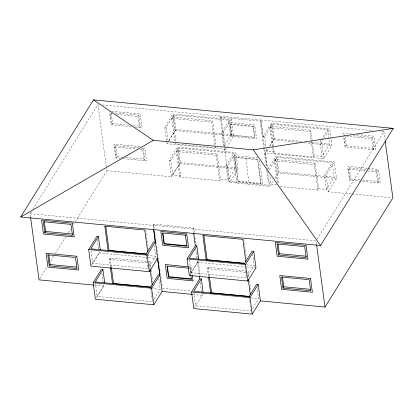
<?xml version="1.0" encoding="UTF-8"?>
<svg xmlns="http://www.w3.org/2000/svg" width="414" height="414" viewBox="0 0 414 414"><rect width="100%" height="100%" fill="white"/><g stroke="black" fill="none" stroke-linecap="round" stroke-linejoin="round"><path stroke-width="0.31" stroke-dasharray="2.07 1.55" d="M30.512 216.864L30.082 213.681L31.443 211.487M32.809 209.293L97.937 104.494L106.367 166.868M111.169 112.556L112.66 123.589L111.837 124.909L110.347 113.881L110.895 112.996M115.641 145.656L117.136 156.683L116.313 158.008L114.823 146.975L115.641 145.656L138.814 147.855M138.845 115.19L140.336 126.218L139.513 127.543L138.022 116.51L138.845 115.19L115.03 112.924M39.713 278.772L47.212 266.704M50.622 261.213L53.691 256.276M55.398 253.534L65.624 237.072M68.357 232.684L70.742 228.844M73.469 224.455L106.884 170.682L106.455 167.504M143.316 148.284L144.812 159.318L143.989 160.637L142.499 149.604L143.316 148.284L141.386 148.098M166.557 140.548L164.751 127.181L172.959 113.974L231.385 119.527L233.62 136.077L227.053 146.639M215.787 146.794L215.244 147.674L175.267 143.87L171.815 118.363L172.638 117.038L212.615 120.841L215.973 145.712M168.074 140.548L166.288 127.326L173.947 114.999L229.299 120.262L231.255 134.741L223.927 146.53M91.582 265.063L99.132 252.913L98.962 251.64M102.418 104.918L220.936 116.189L225.413 149.283L166.987 143.73L168.627 141.086M168.959 140.558L175.194 130.519L172.959 113.974M148.083 268.582L92.731 263.32L100.059 251.526M168.912 140.734L175.903 129.478L173.947 114.999M106.884 170.682L171.463 176.825L169.222 160.275L177.43 147.068L235.861 152.621L238.097 169.171L229.889 182.377L269.783 186.31L273.431 180.442M110.295 266.973L109.26 259.319L110.077 258L148.15 261.622M180.561 175.645L172.721 174.899L170.759 160.42L178.424 148.093L233.775 153.356L235.732 167.836L228.073 180.162L220.538 179.448L219.715 180.768L179.738 176.969L176.292 151.457L216.268 155.255L217.086 153.936L177.109 150.137L180.561 175.645L179.738 176.969M96.384 297.63L103.609 286.007L103.438 284.739M171.463 176.825L179.671 163.613L177.43 147.068M152.217 299.156L152.554 301.677L97.202 296.414L104.53 284.625M172.721 174.899L180.38 162.573L178.424 148.093M214.897 145.123L211.792 122.161L212.615 120.841M153.516 228.554L153.087 225.371L153.822 224.186L193.716 228.119L194.321 232.57M266.792 170.102L268.846 185.296L228.952 181.368L220.284 117.245L220.936 116.189L260.83 120.122L267.372 168.488M223.425 145.811L221.64 132.589L229.299 120.262M231.385 119.527L223.177 132.734L221.64 132.589M149.03 254.217L148.207 255.536L155.742 256.256L154.298 245.554M148.786 261.679L150.054 261.803L149.231 263.123L150.008 268.862M149.413 266.435L155.742 256.256M224.755 150.339L226.727 147.167M228.073 180.162L226.111 165.683L233.775 153.356M229.889 182.377L227.648 165.828L235.861 152.621M153.506 287.311L152.683 288.63L160.218 289.35L158.769 278.648M193.716 228.119L193.064 229.175L193.493 232.357M263.878 148.543L260.178 121.178L260.913 119.988L373.03 130.643M154.22 298.996L160.218 289.35M272.5 146.82L273.359 153.196L313.336 156.999L314.159 155.674L321.999 156.425L329.658 144.093L327.702 129.618L272.35 124.355L264.691 136.682L263.154 136.537L271.361 123.325L329.787 128.883L332.023 145.428L323.815 158.634L265.39 153.082L267.454 168.358M272.412 146.183L269.912 127.688L270.73 126.368L310.707 130.167L314.159 155.674M189.327 275.476L198.192 261.213L200.164 275.776M264.649 154.272L268.344 148.326M269.659 146.214L273.597 139.875L271.361 123.325M246.485 277.934L191.133 272.676L198.461 260.882M270.73 126.368L274.182 151.876L266.647 151.162L268.313 148.481M269.643 146.339L274.306 138.835L272.35 124.355M273.359 153.196L274.182 151.876M267.956 169.103L275.833 156.425L334.264 161.977L336.499 178.522L328.292 191.734L351.31 193.923M208.387 276.298L207.352 268.645L208.175 267.325L246.879 271.004M277.318 182.465L274.384 160.782L275.206 159.462L315.183 163.261L318.63 188.774L317.812 190.093L278.472 186.352M318.63 188.774L326.475 189.519L334.134 177.192L332.178 162.712L276.826 157.449L269.162 169.776L269.333 171.034M194.461 307.514L202.938 293.976M274.787 178.362L278.782 171.929L276.826 157.449M313.336 156.999L309.889 131.486L310.707 130.167M321.999 156.425L320.043 141.945L321.041 140.336M321.373 139.797L327.702 129.618M323.815 158.634L321.58 142.09L322.563 140.506M323.877 138.39L329.787 128.883M317.812 190.093L314.361 164.581L315.183 163.261M247.815 275.791L254.144 265.607L252.7 254.905M344.055 136.097L344.872 134.778M326.475 189.519L324.514 175.039L332.178 162.712M328.292 191.734L326.056 175.184L334.264 161.977M345.121 136.615L346.368 145.806L345.545 147.125L344.137 136.708M252.623 308.352L258.621 298.701L257.172 287.999M349.349 167.872L350.839 178.9L350.021 180.225L348.526 169.191L349.349 167.872L366.085 169.461M372.548 137.407L374.044 148.44L373.221 149.759L371.731 138.726L372.548 137.407L353.24 135.569M317.088 239.22L383.918 131.683L380.073 131.316M377.025 170.501L378.515 181.534L377.697 182.853L376.202 171.82L377.025 170.501L368.657 169.704M230.205 124.371L230.484 123.931L253.327 126.182L254.817 137.215L254.538 137.655L231.7 135.404L230.205 124.371L253.047 126.622L253.327 126.182M231.7 135.404L231.975 134.964L230.484 123.931M234.681 157.465L234.961 157.025L257.803 159.276L261.063 183.407L260.784 183.847L237.941 181.596L234.681 157.465L257.524 159.716L257.803 159.276M237.941 181.596L238.221 181.156L234.961 157.025M188.862 267.749L190.135 267.874L189.855 268.313L190.766 275.056M112.008 111.278L140.196 113.959L142.059 127.745L135.011 127.077M351.481 134.043L343.149 133.251L343.573 136.382M357.246 134.591L373.904 136.175L375.767 149.961L345.017 147.037L343.661 137.013M171.815 118.363L211.792 122.161M269.912 127.688L309.889 131.486M110.347 113.881L112.924 114.124M116.784 114.492L138.022 116.51M346.627 136.341L371.731 138.726M164.751 127.181L166.288 127.326M320.043 141.945L321.58 142.09M175.903 129.478L231.255 134.741M274.306 138.835L301.982 141.464M309.708 142.199L329.658 144.093M112.66 123.589L128.749 125.121M133.256 125.545L140.336 126.218M346.368 145.806L374.044 148.44M175.194 130.519L233.62 136.077M273.597 139.875L298.639 142.256M304.414 142.804L332.023 145.428M131.166 126.71L111.309 124.821L109.529 111.661M140.186 146.623L113.917 144.129L115.78 157.92L120.267 158.345M367.487 168.234L347.625 166.345L349.488 180.137L380.238 183.06L378.375 169.269L368.124 168.296M274.384 160.782L314.361 164.581M114.823 146.975L136.703 149.056M139.922 149.361L142.499 149.604M348.526 169.191L367.192 170.966M367.839 171.029L376.202 171.82M169.222 160.275L170.759 160.42M226.111 165.683L227.648 165.828M324.514 175.039L326.056 175.184M180.38 162.573L235.732 167.836M278.782 171.929L334.134 177.192M117.136 156.683L122.927 157.237M125.499 157.48L144.812 159.318M350.839 178.9L361.784 179.94M362.426 180.002L378.515 181.534M179.671 163.613L238.097 169.171M336.499 178.522L278.073 172.969L275.833 156.425M123.393 158.681L146.535 160.839L144.667 147.053M276.775 184.794L271.123 184.256L269.928 175.443M351.947 193.98L391.587 197.747M30.082 213.681L153.087 225.371M246.304 264.862L254.144 265.607M99.132 252.913L147.927 257.555M148.569 257.611L157.558 258.471M197.535 262.269L246.33 266.906M246.972 266.968L255.961 267.822M109.26 259.319L147.332 262.942M207.352 268.645L246.061 272.329M250.78 297.956L258.621 298.701M94.656 285.158L103.609 286.007M220.284 117.245L260.178 121.178M231.975 134.964L254.817 137.215M257.886 157.925L233.237 155.498L236.968 183.076M238.221 181.156L261.063 183.407M188.675 266.839L191.201 267.087L192.22 274.606M162.495 288.304L190.807 291.099M193.002 294.478L202.011 295.363L201.841 294.09M383.918 131.683L385.036 139.953M316.493 244.048L316.063 240.865L153.17 225.242L153.599 228.424M275.206 159.462L278.57 184.333M264.691 136.682L266.223 148.01M266.305 148.642L266.647 151.162M260.913 119.988L263.154 136.537M267.801 171.67L269.783 186.31M263.961 149.18L266.362 166.935M259.49 160.56L262.88 185.627M253.047 126.622L254.538 137.655M257.524 159.716L260.784 183.847M243.846 239.308L246.433 258.439M248.928 276.868L248.152 271.129L247.329 272.448L247.5 273.721M249.445 280.692L250.91 291.534M247.846 276.273L248.017 277.551M245.036 267.232L246.314 276.676M249 296.553L249.425 299.7M249.513 300.331L249.937 303.478M250.279 305.993L250.449 307.255M250.791 309.77L250.962 311.033L195.61 305.77L193.907 293.179M217.086 153.936L220.538 179.448M214.985 145.759L215.244 147.674M216.268 155.255L219.715 180.768M208.175 267.325L209.38 276.257M194.404 233.206L194.839 236.389M194.922 237.025L195.351 240.208M195.439 240.844L195.869 244.027M196.986 252.302L197.162 253.575M197.504 256.121L197.675 257.394M195.729 248.902L197.017 258.45M197.364 260.996L199.341 275.636M200.288 282.633L201.494 291.544M172.638 117.038L176.085 142.551M189.431 260.085L191.133 272.676M190.135 267.874L191.045 274.617M166.64 141.184L166.987 143.73M153.822 224.186L154.427 228.642M154.769 231.188L154.945 232.456M155.286 235.002L155.457 236.275M155.804 238.821L155.974 240.094M156.321 242.64L156.492 243.913M156.834 246.459L157.009 247.732M157.351 250.279L157.522 251.552M157.869 254.098L158.039 255.371M158.386 257.912L158.557 259.18M158.898 261.71L159.069 262.978M159.411 265.514L159.581 266.776M159.923 269.312L160.094 270.575M160.441 273.111L160.611 274.378M160.953 276.909L161.124 278.177M161.465 280.708L161.636 281.975M161.977 284.506L162.153 285.774M145.754 229.982L148.341 249.114M150.054 261.803L150.831 267.542M151.177 270.094L152.813 282.208M146.126 254.103L146.463 256.618M146.551 257.249L147.487 264.173M147.57 264.805L147.995 267.951M150.768 288.454L151.622 294.752M151.705 295.379L152.129 298.53M110.077 258L111.283 266.932M97.326 239.551L98.615 249.093M101.885 273.281L103.091 282.193M91.028 250.729L92.731 263.32M95.334 282.565L97.202 296.414M246.102 158.593L248.897 183.33M254.672 124.956L228.766 122.399L230.629 136.19L256.54 138.747L254.672 124.956"/><path stroke-width="0.62" d="M20.7 216.983L93.476 99.872L393.3 128.376L320.524 245.486L20.7 216.983L153.299 140.351L253.244 149.852L393.3 128.376M44.805 232.777L43.315 221.744L70.991 224.378L72.481 235.406L44.805 232.777L45.628 231.457L44.298 221.65M49.282 265.871L47.791 254.838L75.462 257.472L76.957 268.5L49.282 265.871L50.099 264.551L48.774 254.745M157.641 258.336L149.351 271.677L90.925 266.124L88.689 249.575L96.897 236.368L98.434 236.513L100.219 249.735M98.434 236.513L90.775 248.84L146.126 254.103L153.785 241.776L155.322 241.921L153.687 229.827M153.77 229.698L162.117 291.43L153.827 304.771L95.401 299.219L93.16 282.669L101.368 269.462L102.91 269.607L104.695 282.829M102.91 269.607L95.246 281.934L150.598 287.197L158.262 274.87L159.799 275.015L157.558 258.471M149.351 271.677L147.115 255.127L155.322 241.921M153.827 304.771L151.591 288.222L159.799 275.015M195.299 245.719L196.836 245.869L189.177 258.196L244.529 263.459L252.188 251.127L253.725 251.277L255.961 267.822L247.753 281.034L189.327 275.476L187.092 258.931L195.299 245.719L193.576 232.994M199.776 278.819L201.313 278.964L193.648 291.29L249 296.553L256.664 284.227L258.201 284.371L260.437 300.916L252.229 314.128L193.804 308.57L191.563 292.025L199.776 278.819L199.429 276.273M247.753 281.034L245.518 264.484L253.725 251.277M252.229 314.128L249.994 297.578L258.201 284.371M278.513 254.993L277.023 243.96L304.699 246.594L306.189 257.622L278.513 254.993L279.331 253.673L278.006 243.867M282.985 288.087L281.494 277.054L309.17 279.688L310.66 290.721L282.985 288.087L283.807 286.767L282.483 276.961M260.437 300.916L325.016 307.059L392.865 197.871L385.211 141.226M185.658 234.779L185.379 235.219L186.869 246.252L164.032 244.001L164.306 243.561L162.899 233.139M190.849 275.667L191.346 279.346L168.503 277.095L168.783 276.656L167.375 266.238M45.628 231.457L72.657 234.024M279.331 253.673L306.365 256.24M146.489 253.973L109.053 250.418L105.777 226.184M244.586 263.299L207.15 259.744L203.874 235.509M88.689 249.575L147.115 255.127M187.092 258.931L245.518 264.484M50.099 264.551L76.492 267.061M283.807 286.767L310.842 289.339M151.602 287.13L113.529 283.512L111.371 267.568M249.694 296.455L211.621 292.838L209.468 276.894M93.16 282.669L151.591 288.222M191.563 292.025L249.994 297.578M94.019 285.096L39.03 279.869L30.6 217.5M185.379 235.219L162.536 232.968L164.032 244.001M164.306 243.561L187.149 245.812M188.044 266.776L165.295 264.53L167.158 278.322L193.069 280.878L192.303 275.238M188.587 268.189L167.013 266.062L168.503 277.095M168.783 276.656L191.625 278.907M162.117 291.43L192.36 294.411M93.476 99.872L153.299 140.351M253.244 149.852L320.524 245.486M316.581 244.684L325.016 307.059M245.875 261.674L242.852 239.354L202.881 235.55L206.239 260.427M248.276 279.46L250.346 294.768M208.475 276.94L210.716 293.521M196.836 245.869L198.622 259.086M201.313 278.964L203.098 292.18M147.689 251.712L144.76 230.029L104.783 226.225L108.059 250.46M150.096 269.498L152.166 284.806M110.378 267.615L112.536 283.559M72.341 223.141L41.591 220.217L43.454 234.008L74.204 236.932L72.341 223.141M306.049 245.357L275.294 242.438L277.163 256.225L307.912 259.148L306.049 245.357M76.818 256.24L46.063 253.316L47.931 267.102L78.681 270.026L76.818 256.24M310.521 278.456L279.771 275.533L281.634 289.319L312.389 292.243L310.521 278.456M186.73 233.993L160.818 231.436L162.681 245.228L188.593 247.779L186.73 233.993"/></g></svg>
